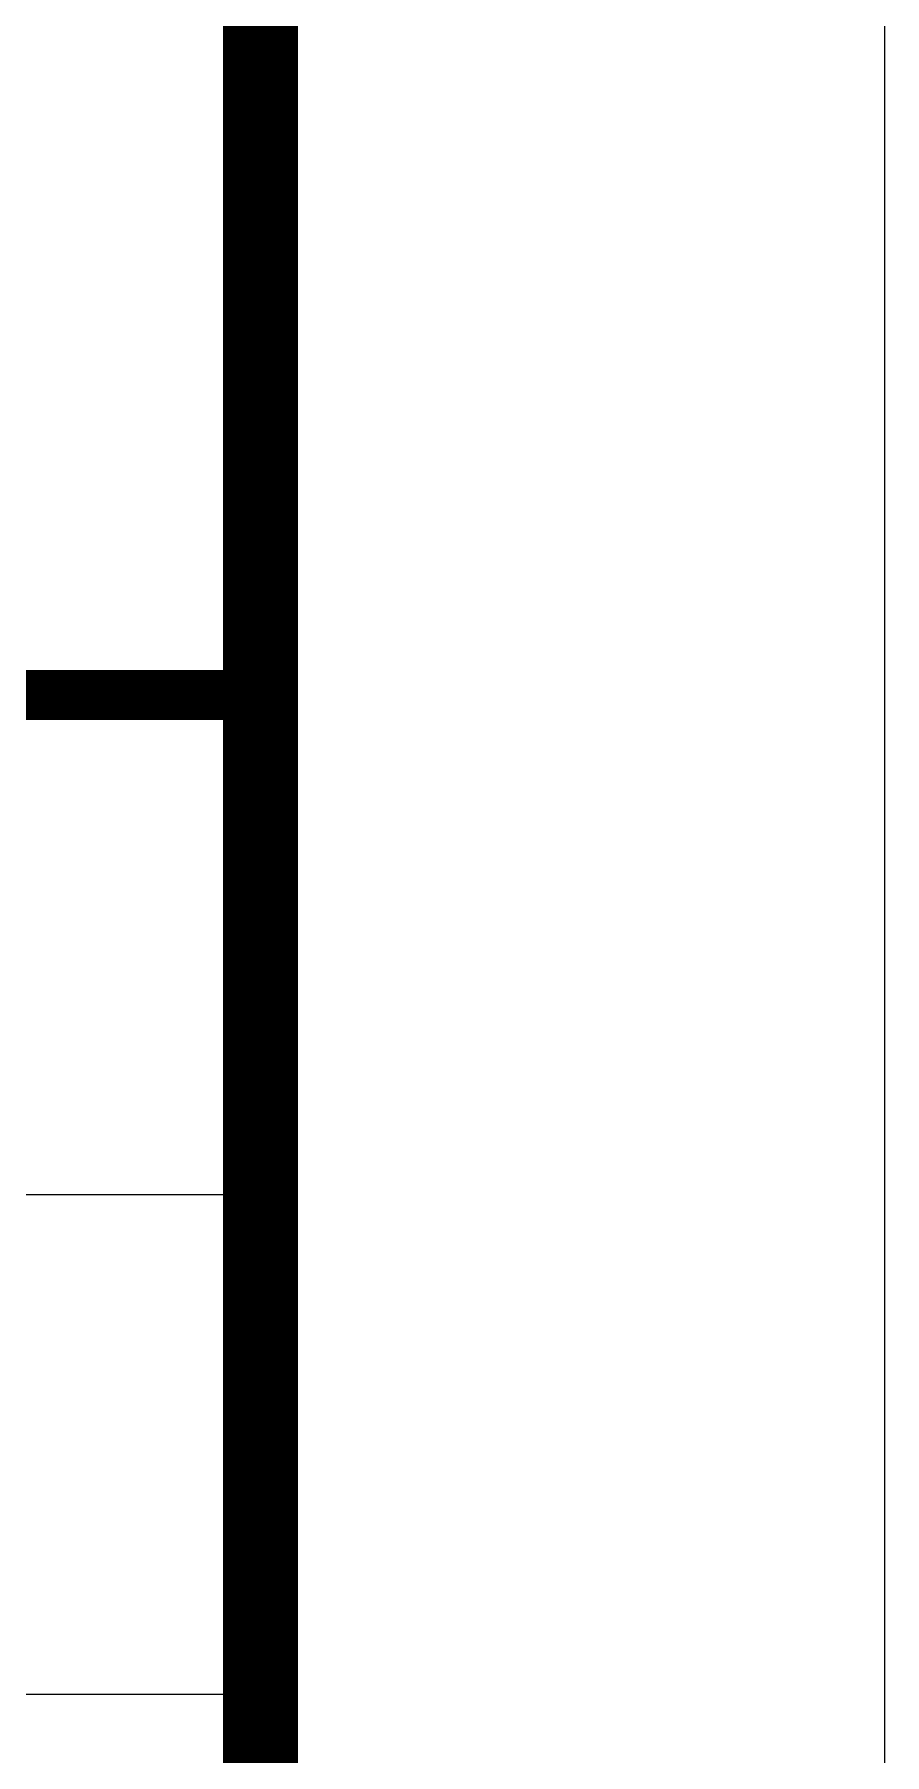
# Model space of a CAD drawing. Header units: millimetres. Extents: x 434053 to 1059003, y -2417481 to 936527.
# Drawn here: x 620170 to 620851, y -2245369 to -2243991 of the extents above; entities that cross this region are included whole.
import ezdxf

# ---------------------------------------------------------------- set-up
doc = ezdxf.new("R2010")
doc.units = ezdxf.units.MM
doc.header["$LTSCALE"] = 1000
doc.header["$MEASUREMENT"] = 0
for name, color, linetype in [('A-ANNO-TTLB', 7, 'Continuous'), ('TITLIN', 7, 'Continuous'), ('图框层', 3, 'Continuous'), ('电子签名', 6, 'Continuous')]:
    doc.layers.add(name, color=color, linetype=linetype)

# ---------------------------------------------------------------- blocks, each defined once
blk = doc.blocks.new('A$C62AF6C70')
at = {"layer": '电子签名'}
blk.add_lwpolyline([(0, 0), (0, 10382.2), (2510.4, 10382.2), (2510.4, 0)], close=True, dxfattribs=at)
blk = doc.blocks.new('asdgdfgsghfdjfh')
at = {"xscale": 0.01000000000265255, "yscale": 0.01000000000265255, "zscale": 0.01000000000265255}
blk.add_blockref('A$C62AF6C70', (-25.104, 100.293), dxfattribs=at)
blk = doc.blocks.new('asdfgafg21GZ_LABEL2')
at = {"layer": 'TITLIN'}
for p, q in [((-65, 196.115), (0, 196.115)), ((-65, 188.115), (0, 188.115))]:
    blk.add_line(p, q, dxfattribs=at)
at = {"layer": 'TITLIN', "const_width": 0.8}
blk.add_lwpolyline([(-65, 204.115), (0, 204.115)], dxfattribs=at)
blk = doc.blocks.new('asdfdfsdh')
blk.add_lwpolyline([(10705.8, 1755.2), (10705.8, 500), (5514.7, 500), (5514.7, 1755.2)], close=True)
at = {"layer": 'A-ANNO-TTLB'}
blk.add_lwpolyline([(0, 42050), (29700, 42050), (29700, 0), (0, 0)], close=True, dxfattribs=at)
at = {"layer": 'A-ANNO-TTLB', "const_width": 60}
blk.add_lwpolyline([(500, 40800), (500, 500), (29200, 500), (29200, 40800)], close=True, dxfattribs=at)
at = {"layer": '图框层', "rotation": 270}
for name, xscale, yscale, zscale in [('asdfgafg21GZ_LABEL2', 50.00000001002963, 50.00000001002963, 50.00000001002963), ('asdgdfgsghfdjfh', 50, 50, 50)]:
    blk.add_blockref(name, (500, 500), dxfattribs=dict(at, xscale=xscale, yscale=yscale, zscale=zscale))

msp = doc.modelspace()

# ---------------------------------------------------------------- block references
at = {"rotation": 90}
msp.add_blockref('asdfdfsdh', (620850.9, -2255226.3), dxfattribs=at)

doc.saveas('drawing.dxf')
